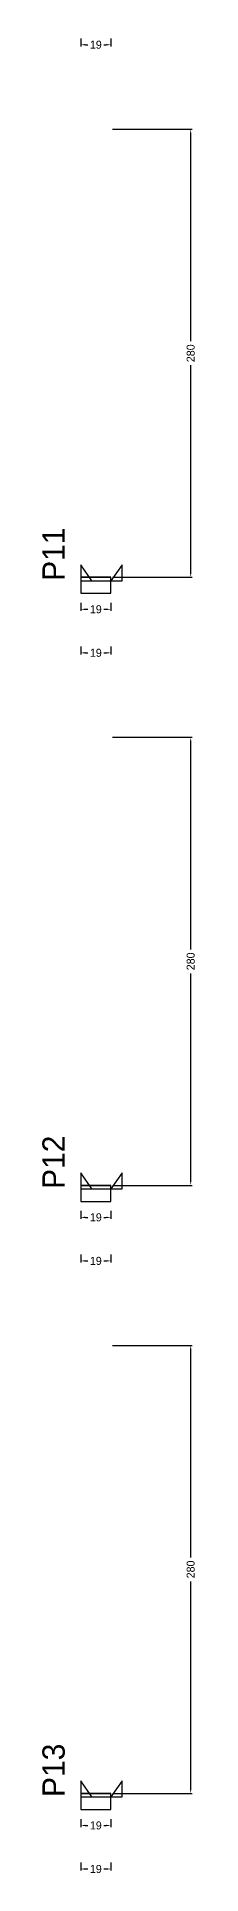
# Model space of a CAD drawing. Header units: centimetres. Extents: x -10500 to 4102, y -9886 to 295.
# Drawn here: x 3976 to 4072, y -4608 to -3460 of the extents above; entities that cross this region are included whole.
import ezdxf

# ---------------------------------------------------------------- set-up
doc = ezdxf.new("R2010")
doc.units = ezdxf.units.CM
for name, color, linetype in [('NOMENCLATURA', 7, 'Continuous'), ('SARR_2.2x10', 60, 'Continuous'), ('SARR_2.2x7', 40, 'Continuous')]:
    doc.layers.add(name, color=color, linetype=linetype)
doc.dimstyles.new('PAINEL-NOVA', dxfattribs={"dimtxt": 5, "dimasz": 3, "dimexe": 1, "dimexo": 1, "dimgap": 1, "dimtad": 1, "dimcen": 2.5, "dimazin": 3, "dimtfac": 1, "dimtmove": 0, "dimatfit": 3})

# ---------------------------------------------------------------- blocks, each defined once
blk = doc.blocks.new('_CLOSEDFILLED')
at = {"color": 0, "linetype": 'BYBLOCK'}
blk.add_solid([(-1, 0.16), (0, 0), (-1, -0.16)], dxfattribs=at)
blk = doc.blocks.new('*D260')
for p, q in [((4000, -3461), (4000, -3466)), ((4003, -3465), (4004.5, -3465)), ((4014.5, -3465), (4016, -3465)), ((4019, -3461), (4019, -3466))]:
    blk.add_line(p, q)
at = {"layer": 'Defpoints'}
for p in [(4000, -3460), (4000, -3465), (4019, -3460)]:
    blk.add_point(p, dxfattribs=at)
at = {"layer": 'SARR_2.2x10', "xscale": 3, "yscale": 3, "rotation": 180}
blk.add_blockref('_CLOSEDFILLED', (4000, -3465), dxfattribs=at)
at = {"layer": 'SARR_2.2x10', "xscale": 3, "yscale": 3}
blk.add_blockref('_CLOSEDFILLED', (4019, -3465), dxfattribs=at)
at = {"layer": 'SARR_2.2x10', "insert": (4009.5, -3465), "char_height": 5, "attachment_point": 5}
blk.add_mtext('19', dxfattribs=at)
blk = doc.blocks.new('*D281')
for p, q in [((4000, -3813.8), (4000, -3818.8)), ((4003, -3817.8), (4004.5, -3817.8)), ((4014.5, -3817.8), (4016, -3817.8)), ((4019, -3813.8), (4019, -3818.8))]:
    blk.add_line(p, q)
at = {"layer": 'Defpoints'}
for p in [(4000, -3812.8), (4000, -3817.8), (4019, -3812.8)]:
    blk.add_point(p, dxfattribs=at)
at = {"layer": 'SARR_2.2x10', "xscale": 3, "yscale": 3, "rotation": 180}
blk.add_blockref('_CLOSEDFILLED', (4000, -3817.8), dxfattribs=at)
at = {"layer": 'SARR_2.2x10', "xscale": 3, "yscale": 3}
blk.add_blockref('_CLOSEDFILLED', (4019, -3817.8), dxfattribs=at)
at = {"layer": 'SARR_2.2x10', "insert": (4009.5, -3817.8), "char_height": 5, "attachment_point": 5}
blk.add_mtext('19', dxfattribs=at)
blk = doc.blocks.new('*D282')
for p, q in [((4020, -3517.8), (4070, -3517.8)), ((4069, -3650.3), (4069, -3520.8)), ((4069, -3794.8), (4069, -3665.3)), ((4020, -3797.8), (4070, -3797.8))]:
    blk.add_line(p, q)
at = {"layer": 'Defpoints'}
for p in [(4019, -3517.8), (4019, -3797.8), (4069, -3797.8)]:
    blk.add_point(p, dxfattribs=at)
at = {"layer": 'SARR_2.2x10', "xscale": 3, "yscale": 3}
for p, rotation in [((4069, -3517.8), 90), ((4069, -3797.8), 270)]:
    blk.add_blockref('_CLOSEDFILLED', p, dxfattribs=dict(at, rotation=rotation))
at = {"layer": 'SARR_2.2x10', "insert": (4069, -3657.8), "char_height": 5, "attachment_point": 5, "rotation": 90}
blk.add_mtext('280', dxfattribs=at)
blk = doc.blocks.new('*D283')
for p, q in [((4020, -3517.8), (4070, -3517.8)), ((4069, -3650.3), (4069, -3520.8)), ((4069, -3794.8), (4069, -3665.3)), ((4020, -3797.8), (4070, -3797.8))]:
    blk.add_line(p, q)
at = {"layer": 'Defpoints'}
for p in [(4019, -3517.8), (4019, -3797.8), (4069, -3797.8)]:
    blk.add_point(p, dxfattribs=at)
at = {"layer": 'SARR_2.2x10', "xscale": 3, "yscale": 3}
for p, rotation in [((4069, -3517.8), 90), ((4069, -3797.8), 270)]:
    blk.add_blockref('_CLOSEDFILLED', p, dxfattribs=dict(at, rotation=rotation))
at = {"layer": 'SARR_2.2x10', "insert": (4069, -3657.8), "char_height": 5, "attachment_point": 5, "rotation": 90}
blk.add_mtext('280', dxfattribs=at)
blk = doc.blocks.new('*D284')
for p, q in [((4020, -3517.8), (4070, -3517.8)), ((4069, -3650.3), (4069, -3520.8)), ((4069, -3794.8), (4069, -3665.3)), ((4020, -3797.8), (4070, -3797.8))]:
    blk.add_line(p, q)
at = {"layer": 'Defpoints'}
for p in [(4019, -3517.8), (4019, -3797.8), (4069, -3797.8)]:
    blk.add_point(p, dxfattribs=at)
at = {"layer": 'SARR_2.2x10', "xscale": 3, "yscale": 3}
for p, rotation in [((4069, -3517.8), 90), ((4069, -3797.8), 270)]:
    blk.add_blockref('_CLOSEDFILLED', p, dxfattribs=dict(at, rotation=rotation))
at = {"layer": 'SARR_2.2x10', "insert": (4069, -3657.8), "char_height": 5, "attachment_point": 5, "rotation": 90}
blk.add_mtext('280', dxfattribs=at)
blk = doc.blocks.new('*D285')
for p, q in [((4020, -3517.8), (4070, -3517.8)), ((4069, -3650.3), (4069, -3520.8)), ((4069, -3794.8), (4069, -3665.3)), ((4020, -3797.8), (4070, -3797.8))]:
    blk.add_line(p, q)
at = {"layer": 'Defpoints'}
for p in [(4019, -3517.8), (4019, -3797.8), (4069, -3797.8)]:
    blk.add_point(p, dxfattribs=at)
at = {"layer": 'SARR_2.2x10', "xscale": 3, "yscale": 3}
for p, rotation in [((4069, -3517.8), 90), ((4069, -3797.8), 270)]:
    blk.add_blockref('_CLOSEDFILLED', p, dxfattribs=dict(at, rotation=rotation))
at = {"layer": 'SARR_2.2x10', "insert": (4069, -3657.8), "char_height": 5, "attachment_point": 5, "rotation": 90}
blk.add_mtext('280', dxfattribs=at)
blk = doc.blocks.new('*D286')
for p, q in [((4000, -3841), (4000, -3846)), ((4003, -3845), (4004.5, -3845)), ((4014.5, -3845), (4016, -3845)), ((4019, -3841), (4019, -3846))]:
    blk.add_line(p, q)
at = {"layer": 'Defpoints'}
for p in [(4000, -3840), (4000, -3845), (4019, -3840)]:
    blk.add_point(p, dxfattribs=at)
at = {"layer": 'SARR_2.2x10', "xscale": 3, "yscale": 3, "rotation": 180}
blk.add_blockref('_CLOSEDFILLED', (4000, -3845), dxfattribs=at)
at = {"layer": 'SARR_2.2x10', "xscale": 3, "yscale": 3}
blk.add_blockref('_CLOSEDFILLED', (4019, -3845), dxfattribs=at)
at = {"layer": 'SARR_2.2x10', "insert": (4009.5, -3845), "char_height": 5, "attachment_point": 5}
blk.add_mtext('19', dxfattribs=at)
blk = doc.blocks.new('GRA-E')
at = {"layer": 'SARR_2.2x7'}
blk.add_lwpolyline([(0, 0), (7, 0), (0, 10)], close=True, dxfattribs=at)
blk = doc.blocks.new('GRA-D')
at = {"layer": 'SARR_2.2x7'}
blk.add_lwpolyline([(0, 0), (7, 0), (7, 10)], close=True, dxfattribs=at)
blk = doc.blocks.new('*D307')
for p, q in [((4000, -4193.8), (4000, -4198.8)), ((4003, -4197.8), (4004.5, -4197.8)), ((4014.5, -4197.8), (4016, -4197.8)), ((4019, -4193.8), (4019, -4198.8))]:
    blk.add_line(p, q)
at = {"layer": 'Defpoints'}
for p in [(4000, -4192.8), (4000, -4197.8), (4019, -4192.8)]:
    blk.add_point(p, dxfattribs=at)
at = {"layer": 'SARR_2.2x10', "xscale": 3, "yscale": 3, "rotation": 180}
blk.add_blockref('_CLOSEDFILLED', (4000, -4197.8), dxfattribs=at)
at = {"layer": 'SARR_2.2x10', "xscale": 3, "yscale": 3}
blk.add_blockref('_CLOSEDFILLED', (4019, -4197.8), dxfattribs=at)
at = {"layer": 'SARR_2.2x10', "insert": (4009.5, -4197.8), "char_height": 5, "attachment_point": 5}
blk.add_mtext('19', dxfattribs=at)
blk = doc.blocks.new('*D308')
for p, q in [((4020, -3897.8), (4070, -3897.8)), ((4069, -4030.3), (4069, -3900.8)), ((4069, -4174.8), (4069, -4045.3)), ((4020, -4177.8), (4070, -4177.8))]:
    blk.add_line(p, q)
at = {"layer": 'Defpoints'}
for p in [(4019, -3897.8), (4019, -4177.8), (4069, -4177.8)]:
    blk.add_point(p, dxfattribs=at)
at = {"layer": 'SARR_2.2x10', "xscale": 3, "yscale": 3}
for p, rotation in [((4069, -3897.8), 90), ((4069, -4177.8), 270)]:
    blk.add_blockref('_CLOSEDFILLED', p, dxfattribs=dict(at, rotation=rotation))
at = {"layer": 'SARR_2.2x10', "insert": (4069, -4037.8), "char_height": 5, "attachment_point": 5, "rotation": 90}
blk.add_mtext('280', dxfattribs=at)
blk = doc.blocks.new('*D309')
for p, q in [((4020, -3897.8), (4070, -3897.8)), ((4069, -4030.3), (4069, -3900.8)), ((4069, -4174.8), (4069, -4045.3)), ((4020, -4177.8), (4070, -4177.8))]:
    blk.add_line(p, q)
at = {"layer": 'Defpoints'}
for p in [(4019, -3897.8), (4019, -4177.8), (4069, -4177.8)]:
    blk.add_point(p, dxfattribs=at)
at = {"layer": 'SARR_2.2x10', "xscale": 3, "yscale": 3}
for p, rotation in [((4069, -3897.8), 90), ((4069, -4177.8), 270)]:
    blk.add_blockref('_CLOSEDFILLED', p, dxfattribs=dict(at, rotation=rotation))
at = {"layer": 'SARR_2.2x10', "insert": (4069, -4037.8), "char_height": 5, "attachment_point": 5, "rotation": 90}
blk.add_mtext('280', dxfattribs=at)
blk = doc.blocks.new('*D310')
for p, q in [((4020, -3897.8), (4070, -3897.8)), ((4069, -4030.3), (4069, -3900.8)), ((4069, -4174.8), (4069, -4045.3)), ((4020, -4177.8), (4070, -4177.8))]:
    blk.add_line(p, q)
at = {"layer": 'Defpoints'}
for p in [(4019, -3897.8), (4019, -4177.8), (4069, -4177.8)]:
    blk.add_point(p, dxfattribs=at)
at = {"layer": 'SARR_2.2x10', "xscale": 3, "yscale": 3}
for p, rotation in [((4069, -3897.8), 90), ((4069, -4177.8), 270)]:
    blk.add_blockref('_CLOSEDFILLED', p, dxfattribs=dict(at, rotation=rotation))
at = {"layer": 'SARR_2.2x10', "insert": (4069, -4037.8), "char_height": 5, "attachment_point": 5, "rotation": 90}
blk.add_mtext('280', dxfattribs=at)
blk = doc.blocks.new('*D311')
for p, q in [((4020, -3897.8), (4070, -3897.8)), ((4069, -4030.3), (4069, -3900.8)), ((4069, -4174.8), (4069, -4045.3)), ((4020, -4177.8), (4070, -4177.8))]:
    blk.add_line(p, q)
at = {"layer": 'Defpoints'}
for p in [(4019, -3897.8), (4019, -4177.8), (4069, -4177.8)]:
    blk.add_point(p, dxfattribs=at)
at = {"layer": 'SARR_2.2x10', "xscale": 3, "yscale": 3}
for p, rotation in [((4069, -3897.8), 90), ((4069, -4177.8), 270)]:
    blk.add_blockref('_CLOSEDFILLED', p, dxfattribs=dict(at, rotation=rotation))
at = {"layer": 'SARR_2.2x10', "insert": (4069, -4037.8), "char_height": 5, "attachment_point": 5, "rotation": 90}
blk.add_mtext('280', dxfattribs=at)
blk = doc.blocks.new('*D312')
for p, q in [((4000, -4221), (4000, -4226)), ((4003, -4225), (4004.5, -4225)), ((4014.5, -4225), (4016, -4225)), ((4019, -4221), (4019, -4226))]:
    blk.add_line(p, q)
at = {"layer": 'Defpoints'}
for p in [(4000, -4220), (4000, -4225), (4019, -4220)]:
    blk.add_point(p, dxfattribs=at)
at = {"layer": 'SARR_2.2x10', "xscale": 3, "yscale": 3, "rotation": 180}
blk.add_blockref('_CLOSEDFILLED', (4000, -4225), dxfattribs=at)
at = {"layer": 'SARR_2.2x10', "xscale": 3, "yscale": 3}
blk.add_blockref('_CLOSEDFILLED', (4019, -4225), dxfattribs=at)
at = {"layer": 'SARR_2.2x10', "insert": (4009.5, -4225), "char_height": 5, "attachment_point": 5}
blk.add_mtext('19', dxfattribs=at)
blk = doc.blocks.new('*D333')
for p, q in [((4000, -4573.8), (4000, -4578.8)), ((4003, -4577.8), (4004.5, -4577.8)), ((4014.5, -4577.8), (4016, -4577.8)), ((4019, -4573.8), (4019, -4578.8))]:
    blk.add_line(p, q)
at = {"layer": 'Defpoints'}
for p in [(4000, -4572.8), (4000, -4577.8), (4019, -4572.8)]:
    blk.add_point(p, dxfattribs=at)
at = {"layer": 'SARR_2.2x10', "xscale": 3, "yscale": 3, "rotation": 180}
blk.add_blockref('_CLOSEDFILLED', (4000, -4577.8), dxfattribs=at)
at = {"layer": 'SARR_2.2x10', "xscale": 3, "yscale": 3}
blk.add_blockref('_CLOSEDFILLED', (4019, -4577.8), dxfattribs=at)
at = {"layer": 'SARR_2.2x10', "insert": (4009.5, -4577.8), "char_height": 5, "attachment_point": 5}
blk.add_mtext('19', dxfattribs=at)
blk = doc.blocks.new('*D334')
for p, q in [((4020, -4277.8), (4070, -4277.8)), ((4069, -4410.3), (4069, -4280.8)), ((4069, -4554.8), (4069, -4425.3)), ((4020, -4557.8), (4070, -4557.8))]:
    blk.add_line(p, q)
at = {"layer": 'Defpoints'}
for p in [(4019, -4277.8), (4019, -4557.8), (4069, -4557.8)]:
    blk.add_point(p, dxfattribs=at)
at = {"layer": 'SARR_2.2x10', "xscale": 3, "yscale": 3}
for p, rotation in [((4069, -4277.8), 90), ((4069, -4557.8), 270)]:
    blk.add_blockref('_CLOSEDFILLED', p, dxfattribs=dict(at, rotation=rotation))
at = {"layer": 'SARR_2.2x10', "insert": (4069, -4417.8), "char_height": 5, "attachment_point": 5, "rotation": 90}
blk.add_mtext('280', dxfattribs=at)
blk = doc.blocks.new('*D335')
for p, q in [((4020, -4277.8), (4070, -4277.8)), ((4069, -4410.3), (4069, -4280.8)), ((4069, -4554.8), (4069, -4425.3)), ((4020, -4557.8), (4070, -4557.8))]:
    blk.add_line(p, q)
at = {"layer": 'Defpoints'}
for p in [(4019, -4277.8), (4019, -4557.8), (4069, -4557.8)]:
    blk.add_point(p, dxfattribs=at)
at = {"layer": 'SARR_2.2x10', "xscale": 3, "yscale": 3}
for p, rotation in [((4069, -4277.8), 90), ((4069, -4557.8), 270)]:
    blk.add_blockref('_CLOSEDFILLED', p, dxfattribs=dict(at, rotation=rotation))
at = {"layer": 'SARR_2.2x10', "insert": (4069, -4417.8), "char_height": 5, "attachment_point": 5, "rotation": 90}
blk.add_mtext('280', dxfattribs=at)
blk = doc.blocks.new('*D336')
for p, q in [((4020, -4277.8), (4070, -4277.8)), ((4069, -4410.3), (4069, -4280.8)), ((4069, -4554.8), (4069, -4425.3)), ((4020, -4557.8), (4070, -4557.8))]:
    blk.add_line(p, q)
at = {"layer": 'Defpoints'}
for p in [(4019, -4277.8), (4019, -4557.8), (4069, -4557.8)]:
    blk.add_point(p, dxfattribs=at)
at = {"layer": 'SARR_2.2x10', "xscale": 3, "yscale": 3}
for p, rotation in [((4069, -4277.8), 90), ((4069, -4557.8), 270)]:
    blk.add_blockref('_CLOSEDFILLED', p, dxfattribs=dict(at, rotation=rotation))
at = {"layer": 'SARR_2.2x10', "insert": (4069, -4417.8), "char_height": 5, "attachment_point": 5, "rotation": 90}
blk.add_mtext('280', dxfattribs=at)
blk = doc.blocks.new('*D337')
for p, q in [((4020, -4277.8), (4070, -4277.8)), ((4069, -4410.3), (4069, -4280.8)), ((4069, -4554.8), (4069, -4425.3)), ((4020, -4557.8), (4070, -4557.8))]:
    blk.add_line(p, q)
at = {"layer": 'Defpoints'}
for p in [(4019, -4277.8), (4019, -4557.8), (4069, -4557.8)]:
    blk.add_point(p, dxfattribs=at)
at = {"layer": 'SARR_2.2x10', "xscale": 3, "yscale": 3}
for p, rotation in [((4069, -4277.8), 90), ((4069, -4557.8), 270)]:
    blk.add_blockref('_CLOSEDFILLED', p, dxfattribs=dict(at, rotation=rotation))
at = {"layer": 'SARR_2.2x10', "insert": (4069, -4417.8), "char_height": 5, "attachment_point": 5, "rotation": 90}
blk.add_mtext('280', dxfattribs=at)
blk = doc.blocks.new('*D338')
for p, q in [((4000, -4601), (4000, -4606)), ((4019, -4601), (4019, -4606)), ((4003, -4605), (4004.5, -4605)), ((4014.5, -4605), (4016, -4605))]:
    blk.add_line(p, q)
at = {"layer": 'Defpoints'}
for p in [(4000, -4600), (4019, -4600), (4000, -4605)]:
    blk.add_point(p, dxfattribs=at)
at = {"layer": 'SARR_2.2x10', "xscale": 3, "yscale": 3, "rotation": 180}
blk.add_blockref('_CLOSEDFILLED', (4000, -4605), dxfattribs=at)
at = {"layer": 'SARR_2.2x10', "xscale": 3, "yscale": 3}
blk.add_blockref('_CLOSEDFILLED', (4019, -4605), dxfattribs=at)
at = {"layer": 'SARR_2.2x10', "insert": (4009.5, -4605), "char_height": 5, "attachment_point": 5}
blk.add_mtext('19', dxfattribs=at)

msp = doc.modelspace()

# ---------------------------------------------------------------- linework, layer by layer
at = {"layer": 'SARR_2.2x10'}
for p, q in [((4019, -3797.8), (4000, -3797.8)), ((4000, -3797.8), (4000, -3807.8)), ((4019, -3807.8), (4019, -3797.8)), ((4000, -3807.8), (4019, -3807.8)), ((4019, -4177.8), (4000, -4177.8)), ((4000, -4177.8), (4000, -4187.8)), ((4019, -4187.8), (4019, -4177.8)), ((4000, -4187.8), (4019, -4187.8)), ((4019, -4557.8), (4000, -4557.8)), ((4000, -4557.8), (4000, -4567.8)), ((4019, -4567.8), (4019, -4557.8)), ((4000, -4567.8), (4019, -4567.8))]:
    msp.add_line(p, q, dxfattribs=at)
at = {"layer": 'SARR_2.2x7'}
for p, q in [((4019, -3797.8), (4000, -3797.8)), ((4000, -3797.8), (4000, -3800)), ((4000, -3797.8), (4007, -3797.8)), ((4000, -3797.8), (4007, -3797.8)), ((4000, -3797.8), (4007, -3797.8)), ((4000, -3797.8), (4007, -3797.8)), ((4000, -3800), (4019, -3800)), ((4007, -3797.8), (4019, -3797.8)), ((4007, -3797.8), (4019, -3797.8)), ((4007, -3797.8), (4019, -3797.8)), ((4007, -3797.8), (4019, -3797.8)), ((4019, -3800), (4019, -3797.8)), ((4019, -4177.8), (4000, -4177.8)), ((4000, -4177.8), (4000, -4180)), ((4000, -4177.8), (4007, -4177.8)), ((4000, -4177.8), (4007, -4177.8)), ((4000, -4177.8), (4007, -4177.8)), ((4000, -4177.8), (4007, -4177.8)), ((4007, -4177.8), (4019, -4177.8)), ((4007, -4177.8), (4019, -4177.8)), ((4007, -4177.8), (4019, -4177.8)), ((4007, -4177.8), (4019, -4177.8)), ((4019, -4180), (4019, -4177.8)), ((4000, -4180), (4019, -4180)), ((4019, -4557.8), (4000, -4557.8)), ((4000, -4557.8), (4000, -4560)), ((4000, -4557.8), (4007, -4557.8)), ((4000, -4557.8), (4007, -4557.8)), ((4000, -4557.8), (4007, -4557.8)), ((4000, -4557.8), (4007, -4557.8)), ((4007, -4557.8), (4019, -4557.8)), ((4007, -4557.8), (4019, -4557.8)), ((4007, -4557.8), (4019, -4557.8)), ((4007, -4557.8), (4019, -4557.8)), ((4019, -4560), (4019, -4557.8)), ((4000, -4560), (4019, -4560))]:
    msp.add_line(p, q, dxfattribs=at)

# ---------------------------------------------------------------- block references
for name, p in [('GRA-E', (4000, -3800)), ('GRA-D', (4019, -3800)), ('GRA-E', (4000, -4180)), ('GRA-D', (4019, -4180)), ('GRA-E', (4000, -4560)), ('GRA-D', (4019, -4560))]:
    msp.add_blockref(name, p, dxfattribs=at)

# ---------------------------------------------------------------- texts
at = {"layer": 'NOMENCLATURA'}
for s, p in [('P11', (3990, -3800)), ('P12', (3990, -4180)), ('P13', (3990, -4560))]:
    msp.add_text(s, height=14, rotation=90, dxfattribs=at).set_placement(p)

# ---------------------------------------------------------------- dimensions: what is measured, and where the dimension line sits
at = {"layer": 'SARR_2.2x10'}
for base, p1, p2, picture, middle in [((4000, -3465), (4000, -3460), (4019, -3460), '*D260', (4009.5, -3465)), ((4000, -3817.8), (4000, -3812.8), (4019, -3812.8), '*D281', (4009.5, -3817.8)), ((4000, -3845), (4000, -3840), (4019, -3840), '*D286', (4009.5, -3845)), ((4000, -4197.8), (4000, -4192.8), (4019, -4192.8), '*D307', (4009.5, -4197.8)), ((4000, -4225), (4000, -4220), (4019, -4220), '*D312', (4009.5, -4225)), ((4000, -4577.8), (4000, -4572.8), (4019, -4572.8), '*D333', (4009.5, -4577.8)), ((4000, -4605), (4000, -4600), (4019, -4600), '*D338', (4009.5, -4605))]:
    dim = msp.add_linear_dim(base=base, p1=p1, p2=p2, dimstyle='PAINEL-NOVA', dxfattribs=at)
    dim.commit()
    dim.dimension.update_dxf_attribs({"geometry": picture, "text_midpoint": middle})
for base, p1, p2, picture, middle in [((4069, -3797.8), (4019, -3797.8), (4019, -3517.8), '*D282', (4069, -3657.8)), ((4069, -3797.8), (4019, -3797.8), (4019, -3517.8), '*D283', (4069, -3657.8)), ((4069, -3797.8), (4019, -3797.8), (4019, -3517.8), '*D284', (4069, -3657.8)), ((4069, -3797.8), (4019, -3797.8), (4019, -3517.8), '*D285', (4069, -3657.8)), ((4069, -4177.8), (4019, -4177.8), (4019, -3897.8), '*D308', (4069, -4037.8)), ((4069, -4177.8), (4019, -4177.8), (4019, -3897.8), '*D309', (4069, -4037.8)), ((4069, -4177.8), (4019, -4177.8), (4019, -3897.8), '*D310', (4069, -4037.8)), ((4069, -4177.8), (4019, -4177.8), (4019, -3897.8), '*D311', (4069, -4037.8)), ((4069, -4557.8), (4019, -4557.8), (4019, -4277.8), '*D334', (4069, -4417.8)), ((4069, -4557.8), (4019, -4557.8), (4019, -4277.8), '*D335', (4069, -4417.8)), ((4069, -4557.8), (4019, -4557.8), (4019, -4277.8), '*D336', (4069, -4417.8)), ((4069, -4557.8), (4019, -4557.8), (4019, -4277.8), '*D337', (4069, -4417.8))]:
    dim = msp.add_linear_dim(base=base, p1=p1, p2=p2, angle=90, dimstyle='PAINEL-NOVA', dxfattribs=at)
    dim.commit()
    dim.dimension.update_dxf_attribs({"geometry": picture, "text_midpoint": middle})

doc.saveas('drawing.dxf')
